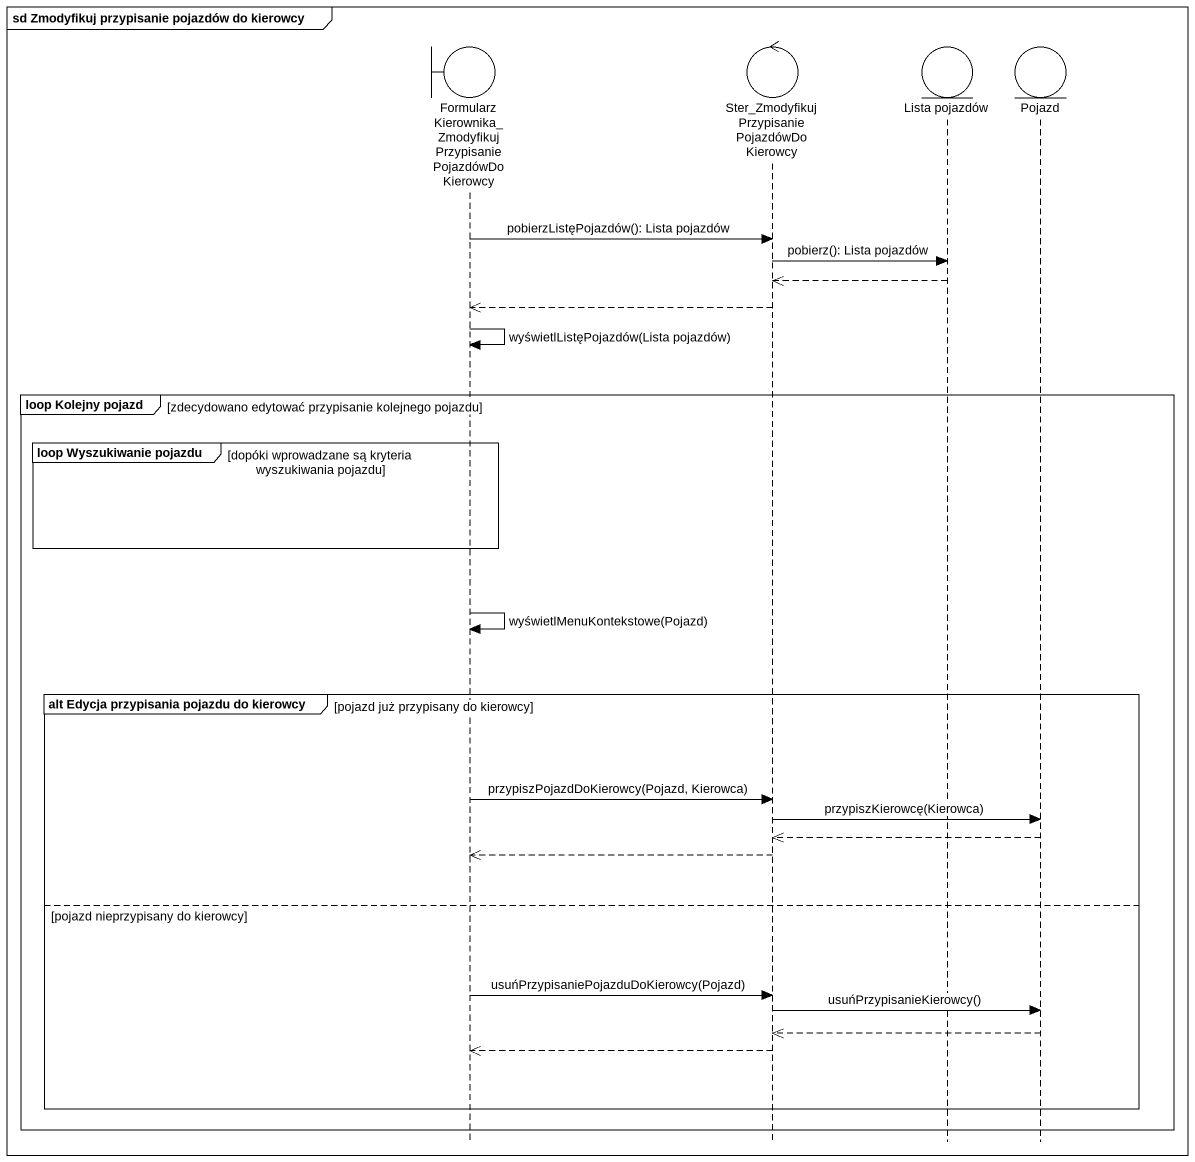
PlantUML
@startuml
mainframe sd Zmodyfikuj przypisanie pojazdów do kierowcy
hide footbox
boundary "FormularzKierownika_ZmodyfikujPrzypisaniePojazdówDoKierowcy" as FormularzKierownika
control "Ster_ZmodyfikujPrzypisaniePojazdówDoKierowcy" as Ster_ZmodyfikujPrzypisaniePo
entity "Lista pojazdów" as Lista_pojazdów
entity Pojazd

FormularzKierownika -> Ster_ZmodyfikujPrzypisaniePo : pobierzListęPojazdów(): Lista pojazdów
Ster_ZmodyfikujPrzypisaniePo -> Lista_pojazdów : pobierz(): Lista pojazdów
Lista_pojazdów -->> Ster_ZmodyfikujPrzypisaniePo
Ster_ZmodyfikujPrzypisaniePo -->> FormularzKierownika
FormularzKierownika -> FormularzKierownika : wyświetlListęPojazdów(Lista pojazdów)
group loop Kolejny pojazd [zdecydowano edytować przypisanie kolejnego pojazdu]
  group loop Wyszukiwanie pojazdu [dopóki wprowadzane są kryteria wyszukiwania pojazdu]
  end
  FormularzKierownika -> FormularzKierownika : wyświetlMenuKontekstowe(Pojazd)
  group alt Edycja przypisania pojazdu do kierowcy [pojazd już przypisany do kierowcy]
    FormularzKierownika -> Ster_ZmodyfikujPrzypisaniePo : przypiszPojazdDoKierowcy(Pojazd, Kierowca)
    Ster_ZmodyfikujPrzypisaniePo -> Pojazd : przypiszKierowcę(Kierowca)
    Pojazd -->> Ster_ZmodyfikujPrzypisaniePo
    Ster_ZmodyfikujPrzypisaniePo -->> FormularzKierownika
  else pojazd nieprzypisany do kierowcy
    FormularzKierownika -> Ster_ZmodyfikujPrzypisaniePo : usuńPrzypisaniePojazduDoKierowcy(Pojazd)
    Ster_ZmodyfikujPrzypisaniePo -> Pojazd : usuńPrzypisanieKierowcy()
    Pojazd -->> Ster_ZmodyfikujPrzypisaniePo
    Ster_ZmodyfikujPrzypisaniePo -->> FormularzKierownika
  end
end
@enduml
